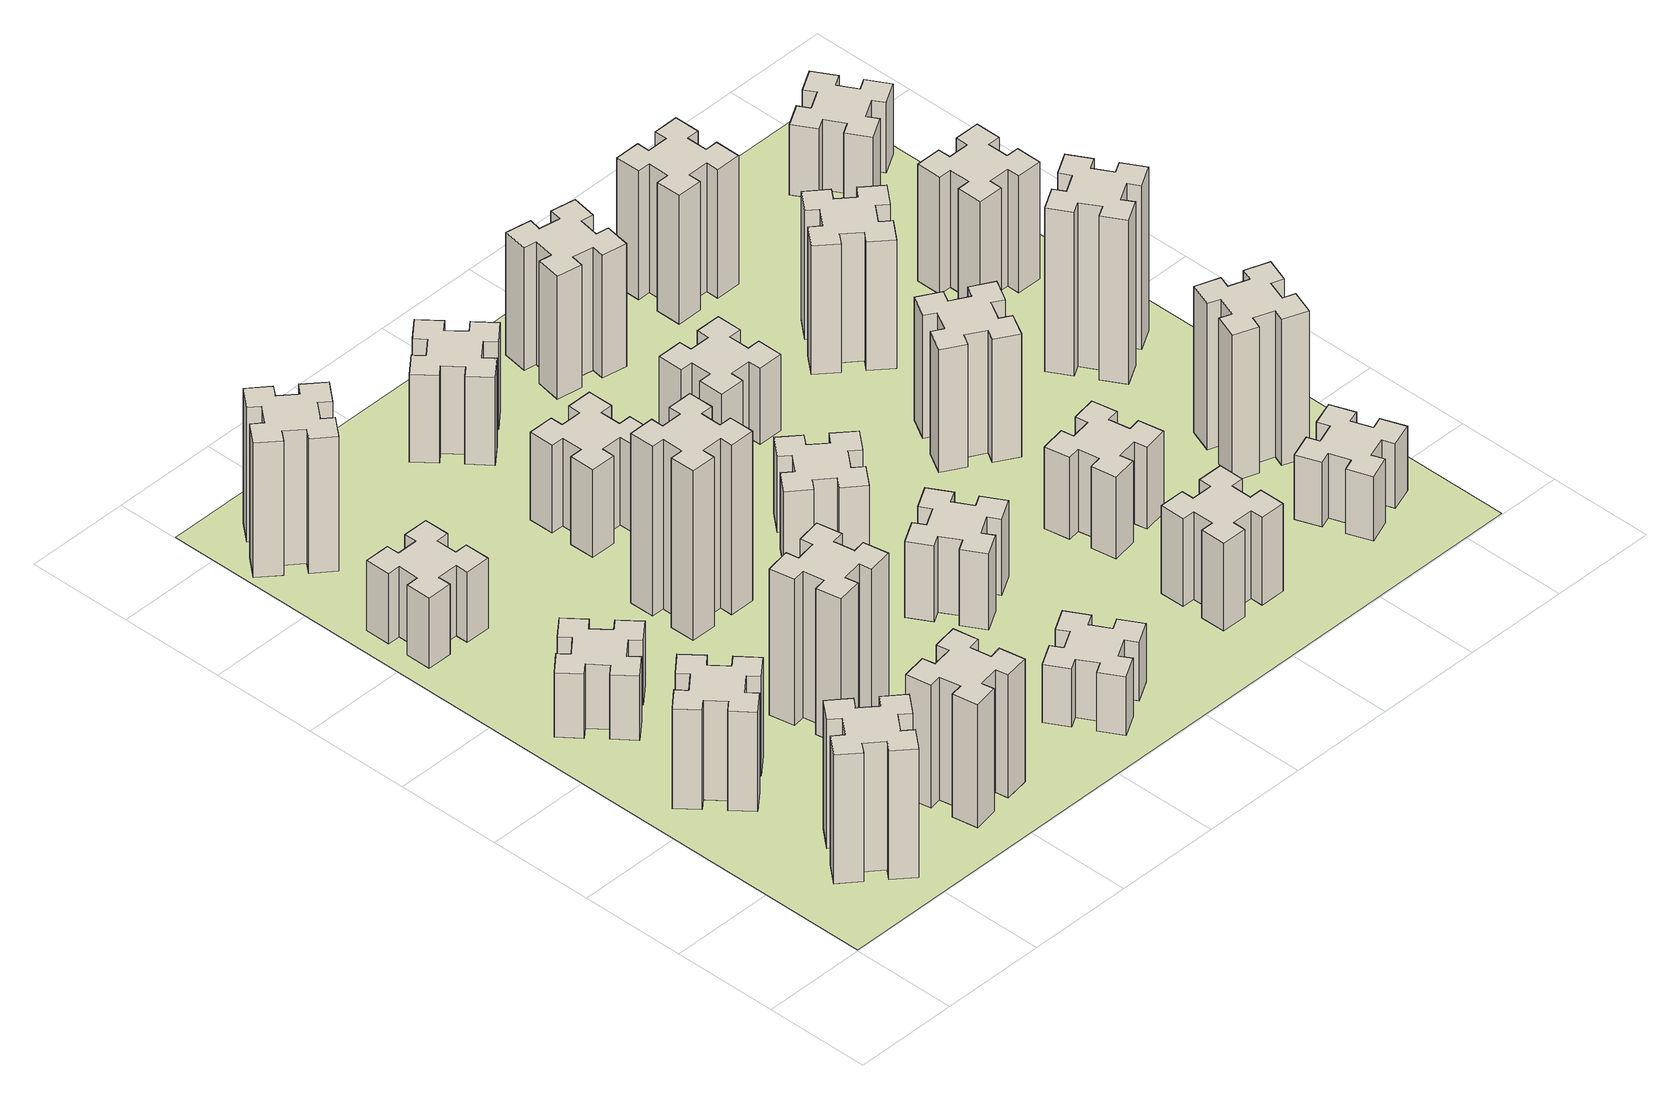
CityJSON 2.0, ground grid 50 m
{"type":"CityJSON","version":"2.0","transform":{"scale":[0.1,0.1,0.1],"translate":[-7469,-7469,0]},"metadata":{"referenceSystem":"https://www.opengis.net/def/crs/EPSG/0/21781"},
"CityObjects":{
"building1":{"type":"Building","attributes":{"class":"1000","function":"1000","usage":"1000","yearOfConstruction":2016,"roofType":"1000","measuredHeight":66,"storeysAboveGround":30,"storeysBelowGround":0},"geometry":[{"type":"Solid","lod":"1","boundaries":[[[[0,1,2,3,4,5,6,7,8,9,10,11,12,13,14,15,16,17,18,19]],[[17,16,20,21]],[[16,15,22,20]],[[15,14,23,22]],[[14,13,24,23]],[[13,12,25,24]],[[12,11,26,25]],[[11,10,27,26]],[[10,9,28,27]],[[9,8,29,28]],[[8,7,30,29]],[[7,6,31,30]],[[6,5,32,31]],[[5,4,33,32]],[[4,3,34,33]],[[3,2,35,34]],[[2,1,36,35]],[[1,0,37,36]],[[0,19,38,37]],[[19,18,39,38]],[[18,17,21,39]],[[24,25,26,27,28,29,30,31,32,33,34,35,36,37,38,39,21,20,22,23]]]]}]},
"building2":{"type":"Building","attributes":{"class":"1000","function":"1000","usage":"1000","yearOfConstruction":2016,"roofType":"1000","measuredHeight":51,"storeysAboveGround":30,"storeysBelowGround":0},"geometry":[{"type":"Solid","lod":"1","boundaries":[[[[40,41,42,43,44,45,46,47,48,49,50,51,52,53,54,55,56,57,58,59]],[[57,56,60,61]],[[56,55,62,60]],[[55,54,63,62]],[[54,53,64,63]],[[53,52,65,64]],[[52,51,66,65]],[[51,50,67,66]],[[50,49,68,67]],[[49,48,69,68]],[[48,47,70,69]],[[47,46,71,70]],[[46,45,72,71]],[[45,44,73,72]],[[44,43,74,73]],[[43,42,75,74]],[[42,41,76,75]],[[41,40,77,76]],[[40,59,78,77]],[[59,58,79,78]],[[58,57,61,79]],[[64,65,66,67,68,69,70,71,72,73,74,75,76,77,78,79,61,60,62,63]]]]}]},
"building3":{"type":"Building","attributes":{"class":"1000","function":"1000","usage":"1000","yearOfConstruction":2016,"roofType":"1000","measuredHeight":33,"storeysAboveGround":30,"storeysBelowGround":0},"geometry":[{"type":"Solid","lod":"1","boundaries":[[[[80,81,82,83,84,85,86,87,88,89,90,91,92,93,94,95,96,97,98,99]],[[97,96,100,101]],[[96,95,102,100]],[[95,94,103,102]],[[94,93,104,103]],[[93,92,105,104]],[[92,91,106,105]],[[91,90,107,106]],[[90,89,108,107]],[[89,88,109,108]],[[88,87,110,109]],[[87,86,111,110]],[[86,85,112,111]],[[85,84,113,112]],[[84,83,114,113]],[[83,82,115,114]],[[82,81,116,115]],[[81,80,117,116]],[[80,99,118,117]],[[99,98,119,118]],[[98,97,101,119]],[[104,105,106,107,108,109,110,111,112,113,114,115,116,117,118,119,101,100,102,103]]]]}]},
"building4":{"type":"Building","attributes":{"class":"1000","function":"1000","usage":"1000","yearOfConstruction":2016,"roofType":"1000","measuredHeight":36,"storeysAboveGround":30,"storeysBelowGround":0},"geometry":[{"type":"Solid","lod":"1","boundaries":[[[[120,121,122,123,124,125,126,127,128,129,130,131,132,133,134,135,136,137,138,139]],[[137,136,140,141]],[[136,135,142,140]],[[135,134,143,142]],[[134,133,144,143]],[[133,132,145,144]],[[132,131,146,145]],[[131,130,147,146]],[[130,129,148,147]],[[129,128,149,148]],[[128,127,150,149]],[[127,126,151,150]],[[126,125,152,151]],[[125,124,153,152]],[[124,123,154,153]],[[123,122,155,154]],[[122,121,156,155]],[[121,120,157,156]],[[120,139,158,157]],[[139,138,159,158]],[[138,137,141,159]],[[144,145,146,147,148,149,150,151,152,153,154,155,156,157,158,159,141,140,142,143]]]]}]},
"building5":{"type":"Building","attributes":{"class":"1000","function":"1000","usage":"1000","yearOfConstruction":2016,"roofType":"1000","measuredHeight":63,"storeysAboveGround":30,"storeysBelowGround":0},"geometry":[{"type":"Solid","lod":"1","boundaries":[[[[160,161,162,163,164,165,166,167,168,169,170,171,172,173,174,175,176,177,178,179]],[[177,176,180,181]],[[176,175,182,180]],[[175,174,183,182]],[[174,173,184,183]],[[173,172,185,184]],[[172,171,186,185]],[[171,170,187,186]],[[170,169,188,187]],[[169,168,189,188]],[[168,167,190,189]],[[167,166,191,190]],[[166,165,192,191]],[[165,164,193,192]],[[164,163,194,193]],[[163,162,195,194]],[[162,161,196,195]],[[161,160,197,196]],[[160,179,198,197]],[[179,178,199,198]],[[178,177,181,199]],[[184,185,186,187,188,189,190,191,192,193,194,195,196,197,198,199,181,180,182,183]]]]}]},
"building6":{"type":"Building","attributes":{"class":"1000","function":"1000","usage":"1000","yearOfConstruction":2016,"roofType":"1000","measuredHeight":69,"storeysAboveGround":30,"storeysBelowGround":0},"geometry":[{"type":"Solid","lod":"1","boundaries":[[[[200,201,202,203,204,205,206,207,208,209,210,211,212,213,214,215,216,217,218,219]],[[217,216,220,221]],[[216,215,222,220]],[[215,214,223,222]],[[214,213,224,223]],[[213,212,225,224]],[[212,211,226,225]],[[211,210,227,226]],[[210,209,228,227]],[[209,208,229,228]],[[208,207,230,229]],[[207,206,231,230]],[[206,205,232,231]],[[205,204,233,232]],[[204,203,234,233]],[[203,202,235,234]],[[202,201,236,235]],[[201,200,237,236]],[[200,219,238,237]],[[219,218,239,238]],[[218,217,221,239]],[[224,225,226,227,228,229,230,231,232,233,234,235,236,237,238,239,221,220,222,223]]]]}]},
"building7":{"type":"Building","attributes":{"class":"1000","function":"1000","usage":"1000","yearOfConstruction":2016,"roofType":"1000","measuredHeight":75,"storeysAboveGround":30,"storeysBelowGround":0},"geometry":[{"type":"Solid","lod":"1","boundaries":[[[[240,241,242,243,244,245,246,247,248,249,250,251,252,253,254,255,256,257,258,259]],[[257,256,260,261]],[[256,255,262,260]],[[255,254,263,262]],[[254,253,264,263]],[[253,252,265,264]],[[252,251,266,265]],[[251,250,267,266]],[[250,249,268,267]],[[249,248,269,268]],[[248,247,270,269]],[[247,246,271,270]],[[246,245,272,271]],[[245,244,273,272]],[[244,243,274,273]],[[243,242,275,274]],[[242,241,276,275]],[[241,240,277,276]],[[240,259,278,277]],[[259,258,279,278]],[[258,257,261,279]],[[264,265,266,267,268,269,270,271,272,273,274,275,276,277,278,279,261,260,262,263]]]]}]},
"building8":{"type":"Building","attributes":{"class":"1000","function":"1000","usage":"1000","yearOfConstruction":2016,"roofType":"1000","measuredHeight":87,"storeysAboveGround":30,"storeysBelowGround":0},"geometry":[{"type":"Solid","lod":"1","boundaries":[[[[280,281,282,283,284,285,286,287,288,289,290,291,292,293,294,295,296,297,298,299]],[[297,296,300,301]],[[296,295,302,300]],[[295,294,303,302]],[[294,293,304,303]],[[293,292,305,304]],[[292,291,306,305]],[[291,290,307,306]],[[290,289,308,307]],[[289,288,309,308]],[[288,287,310,309]],[[287,286,311,310]],[[286,285,312,311]],[[285,284,313,312]],[[284,283,314,313]],[[283,282,315,314]],[[282,281,316,315]],[[281,280,317,316]],[[280,299,318,317]],[[299,298,319,318]],[[298,297,301,319]],[[304,305,306,307,308,309,310,311,312,313,314,315,316,317,318,319,301,300,302,303]]]]}]},
"building9":{"type":"Building","attributes":{"class":"1000","function":"1000","usage":"1000","yearOfConstruction":2016,"roofType":"1000","measuredHeight":30,"storeysAboveGround":30,"storeysBelowGround":0},"geometry":[{"type":"Solid","lod":"1","boundaries":[[[[320,321,322,323,324,325,326,327,328,329,330,331,332,333,334,335,336,337,338,339]],[[337,336,340,341]],[[336,335,342,340]],[[335,334,343,342]],[[334,333,344,343]],[[333,332,345,344]],[[332,331,346,345]],[[331,330,347,346]],[[330,329,348,347]],[[329,328,349,348]],[[328,327,350,349]],[[327,326,351,350]],[[326,325,352,351]],[[325,324,353,352]],[[324,323,354,353]],[[323,322,355,354]],[[322,321,356,355]],[[321,320,357,356]],[[320,339,358,357]],[[339,338,359,358]],[[338,337,341,359]],[[344,345,346,347,348,349,350,351,352,353,354,355,356,357,358,359,341,340,342,343]]]]}]},
"building10":{"type":"Building","attributes":{"class":"1000","function":"1000","usage":"1000","yearOfConstruction":2016,"roofType":"1000","measuredHeight":45,"storeysAboveGround":30,"storeysBelowGround":0},"geometry":[{"type":"Solid","lod":"1","boundaries":[[[[360,361,362,363,364,365,366,367,368,369,370,371,372,373,374,375,376,377,378,379]],[[377,376,380,381]],[[376,375,382,380]],[[375,374,383,382]],[[374,373,384,383]],[[373,372,385,384]],[[372,371,386,385]],[[371,370,387,386]],[[370,369,388,387]],[[369,368,389,388]],[[368,367,390,389]],[[367,366,391,390]],[[366,365,392,391]],[[365,364,393,392]],[[364,363,394,393]],[[363,362,395,394]],[[362,361,396,395]],[[361,360,397,396]],[[360,379,398,397]],[[379,378,399,398]],[[378,377,381,399]],[[384,385,386,387,388,389,390,391,392,393,394,395,396,397,398,399,381,380,382,383]]]]}]},
"building11":{"type":"Building","attributes":{"class":"1000","function":"1000","usage":"1000","yearOfConstruction":2016,"roofType":"1000","measuredHeight":45,"storeysAboveGround":30,"storeysBelowGround":0},"geometry":[{"type":"Solid","lod":"1","boundaries":[[[[400,401,402,403,404,405,406,407,408,409,410,411,412,413,414,415,416,417,418,419]],[[417,416,420,421]],[[416,415,422,420]],[[415,414,423,422]],[[414,413,424,423]],[[413,412,425,424]],[[412,411,426,425]],[[411,410,427,426]],[[410,409,428,427]],[[409,408,429,428]],[[408,407,430,429]],[[407,406,431,430]],[[406,405,432,431]],[[405,404,433,432]],[[404,403,434,433]],[[403,402,435,434]],[[402,401,436,435]],[[401,400,437,436]],[[400,419,438,437]],[[419,418,439,438]],[[418,417,421,439]],[[424,425,426,427,428,429,430,431,432,433,434,435,436,437,438,439,421,420,422,423]]]]}]},
"building12":{"type":"Building","attributes":{"class":"1000","function":"1000","usage":"1000","yearOfConstruction":2016,"roofType":"1000","measuredHeight":39,"storeysAboveGround":30,"storeysBelowGround":0},"geometry":[{"type":"Solid","lod":"1","boundaries":[[[[440,441,442,443,444,445,446,447,448,449,450,451,452,453,454,455,456,457,458,459]],[[457,456,460,461]],[[456,455,462,460]],[[455,454,463,462]],[[454,453,464,463]],[[453,452,465,464]],[[452,451,466,465]],[[451,450,467,466]],[[450,449,468,467]],[[449,448,469,468]],[[448,447,470,469]],[[447,446,471,470]],[[446,445,472,471]],[[445,444,473,472]],[[444,443,474,473]],[[443,442,475,474]],[[442,441,476,475]],[[441,440,477,476]],[[440,459,478,477]],[[459,458,479,478]],[[458,457,461,479]],[[464,465,466,467,468,469,470,471,472,473,474,475,476,477,478,479,461,460,462,463]]]]}]},
"building13":{"type":"Building","attributes":{"class":"1000","function":"1000","usage":"1000","yearOfConstruction":2016,"roofType":"1000","measuredHeight":39,"storeysAboveGround":30,"storeysBelowGround":0},"geometry":[{"type":"Solid","lod":"1","boundaries":[[[[480,481,482,483,484,485,486,487,488,489,490,491,492,493,494,495,496,497,498,499]],[[497,496,500,501]],[[496,495,502,500]],[[495,494,503,502]],[[494,493,504,503]],[[493,492,505,504]],[[492,491,506,505]],[[491,490,507,506]],[[490,489,508,507]],[[489,488,509,508]],[[488,487,510,509]],[[487,486,511,510]],[[486,485,512,511]],[[485,484,513,512]],[[484,483,514,513]],[[483,482,515,514]],[[482,481,516,515]],[[481,480,517,516]],[[480,499,518,517]],[[499,498,519,518]],[[498,497,501,519]],[[504,505,506,507,508,509,510,511,512,513,514,515,516,517,518,519,501,500,502,503]]]]}]},
"building14":{"type":"Building","attributes":{"class":"1000","function":"1000","usage":"1000","yearOfConstruction":2016,"roofType":"1000","measuredHeight":39,"storeysAboveGround":30,"storeysBelowGround":0},"geometry":[{"type":"Solid","lod":"1","boundaries":[[[[520,521,522,523,524,525,526,527,528,529,530,531,532,533,534,535,536,537,538,539]],[[537,536,540,541]],[[536,535,542,540]],[[535,534,543,542]],[[534,533,544,543]],[[533,532,545,544]],[[532,531,546,545]],[[531,530,547,546]],[[530,529,548,547]],[[529,528,549,548]],[[528,527,550,549]],[[527,526,551,550]],[[526,525,552,551]],[[525,524,553,552]],[[524,523,554,553]],[[523,522,555,554]],[[522,521,556,555]],[[521,520,557,556]],[[520,539,558,557]],[[539,538,559,558]],[[538,537,541,559]],[[544,545,546,547,548,549,550,551,552,553,554,555,556,557,558,559,541,540,542,543]]]]}]},
"building15":{"type":"Building","attributes":{"class":"1000","function":"1000","usage":"1000","yearOfConstruction":2016,"roofType":"1000","measuredHeight":45,"storeysAboveGround":30,"storeysBelowGround":0},"geometry":[{"type":"Solid","lod":"1","boundaries":[[[[560,561,562,563,564,565,566,567,568,569,570,571,572,573,574,575,576,577,578,579]],[[577,576,580,581]],[[576,575,582,580]],[[575,574,583,582]],[[574,573,584,583]],[[573,572,585,584]],[[572,571,586,585]],[[571,570,587,586]],[[570,569,588,587]],[[569,568,589,588]],[[568,567,590,589]],[[567,566,591,590]],[[566,565,592,591]],[[565,564,593,592]],[[564,563,594,593]],[[563,562,595,594]],[[562,561,596,595]],[[561,560,597,596]],[[560,579,598,597]],[[579,578,599,598]],[[578,577,581,599]],[[584,585,586,587,588,589,590,591,592,593,594,595,596,597,598,599,581,580,582,583]]]]}]},
"building16":{"type":"Building","attributes":{"class":"1000","function":"1000","usage":"1000","yearOfConstruction":2016,"roofType":"1000","measuredHeight":63,"storeysAboveGround":30,"storeysBelowGround":0},"geometry":[{"type":"Solid","lod":"1","boundaries":[[[[600,601,602,603,604,605,606,607,608,609,610,611,612,613,614,615,616,617,618,619]],[[617,616,620,621]],[[616,615,622,620]],[[615,614,623,622]],[[614,613,624,623]],[[613,612,625,624]],[[612,611,626,625]],[[611,610,627,626]],[[610,609,628,627]],[[609,608,629,628]],[[608,607,630,629]],[[607,606,631,630]],[[606,605,632,631]],[[605,604,633,632]],[[604,603,634,633]],[[603,602,635,634]],[[602,601,636,635]],[[601,600,637,636]],[[600,619,638,637]],[[619,618,639,638]],[[618,617,621,639]],[[624,625,626,627,628,629,630,631,632,633,634,635,636,637,638,639,621,620,622,623]]]]}]},
"building17":{"type":"Building","attributes":{"class":"1000","function":"1000","usage":"1000","yearOfConstruction":2016,"roofType":"1000","measuredHeight":42,"storeysAboveGround":30,"storeysBelowGround":0},"geometry":[{"type":"Solid","lod":"1","boundaries":[[[[640,641,642,643,644,645,646,647,648,649,650,651,652,653,654,655,656,657,658,659]],[[657,656,660,661]],[[656,655,662,660]],[[655,654,663,662]],[[654,653,664,663]],[[653,652,665,664]],[[652,651,666,665]],[[651,650,667,666]],[[650,649,668,667]],[[649,648,669,668]],[[648,647,670,669]],[[647,646,671,670]],[[646,645,672,671]],[[645,644,673,672]],[[644,643,674,673]],[[643,642,675,674]],[[642,641,676,675]],[[641,640,677,676]],[[640,659,678,677]],[[659,658,679,678]],[[658,657,661,679]],[[664,665,666,667,668,669,670,671,672,673,674,675,676,677,678,679,661,660,662,663]]]]}]},
"building18":{"type":"Building","attributes":{"class":"1000","function":"1000","usage":"1000","yearOfConstruction":2016,"roofType":"1000","measuredHeight":63,"storeysAboveGround":30,"storeysBelowGround":0},"geometry":[{"type":"Solid","lod":"1","boundaries":[[[[680,681,682,683,684,685,686,687,688,689,690,691,692,693,694,695,696,697,698,699]],[[697,696,700,701]],[[696,695,702,700]],[[695,694,703,702]],[[694,693,704,703]],[[693,692,705,704]],[[692,691,706,705]],[[691,690,707,706]],[[690,689,708,707]],[[689,688,709,708]],[[688,687,710,709]],[[687,686,711,710]],[[686,685,712,711]],[[685,684,713,712]],[[684,683,714,713]],[[683,682,715,714]],[[682,681,716,715]],[[681,680,717,716]],[[680,699,718,717]],[[699,698,719,718]],[[698,697,701,719]],[[704,705,706,707,708,709,710,711,712,713,714,715,716,717,718,719,701,700,702,703]]]]}]},
"building19":{"type":"Building","attributes":{"class":"1000","function":"1000","usage":"1000","yearOfConstruction":2016,"roofType":"1000","measuredHeight":66,"storeysAboveGround":30,"storeysBelowGround":0},"geometry":[{"type":"Solid","lod":"1","boundaries":[[[[720,721,722,723,724,725,726,727,728,729,730,731,732,733,734,735,736,737,738,739]],[[737,736,740,741]],[[736,735,742,740]],[[735,734,743,742]],[[734,733,744,743]],[[733,732,745,744]],[[732,731,746,745]],[[731,730,747,746]],[[730,729,748,747]],[[729,728,749,748]],[[728,727,750,749]],[[727,726,751,750]],[[726,725,752,751]],[[725,724,753,752]],[[724,723,754,753]],[[723,722,755,754]],[[722,721,756,755]],[[721,720,757,756]],[[720,739,758,757]],[[739,738,759,758]],[[738,737,741,759]],[[744,745,746,747,748,749,750,751,752,753,754,755,756,757,758,759,741,740,742,743]]]]}]},
"building20":{"type":"Building","attributes":{"class":"1000","function":"1000","usage":"1000","yearOfConstruction":2016,"roofType":"1000","measuredHeight":33,"storeysAboveGround":30,"storeysBelowGround":0},"geometry":[{"type":"Solid","lod":"1","boundaries":[[[[760,761,762,763,764,765,766,767,768,769,770,771,772,773,774,775,776,777,778,779]],[[777,776,780,781]],[[776,775,782,780]],[[775,774,783,782]],[[774,773,784,783]],[[773,772,785,784]],[[772,771,786,785]],[[771,770,787,786]],[[770,769,788,787]],[[769,768,789,788]],[[768,767,790,789]],[[767,766,791,790]],[[766,765,792,791]],[[765,764,793,792]],[[764,763,794,793]],[[763,762,795,794]],[[762,761,796,795]],[[761,760,797,796]],[[760,779,798,797]],[[779,778,799,798]],[[778,777,781,799]],[[784,785,786,787,788,789,790,791,792,793,794,795,796,797,798,799,781,780,782,783]]]]}]},
"building21":{"type":"Building","attributes":{"class":"1000","function":"1000","usage":"1000","yearOfConstruction":2016,"roofType":"1000","measuredHeight":66,"storeysAboveGround":30,"storeysBelowGround":0},"geometry":[{"type":"Solid","lod":"1","boundaries":[[[[800,801,802,803,804,805,806,807,808,809,810,811,812,813,814,815,816,817,818,819]],[[817,816,820,821]],[[816,815,822,820]],[[815,814,823,822]],[[814,813,824,823]],[[813,812,825,824]],[[812,811,826,825]],[[811,810,827,826]],[[810,809,828,827]],[[809,808,829,828]],[[808,807,830,829]],[[807,806,831,830]],[[806,805,832,831]],[[805,804,833,832]],[[804,803,834,833]],[[803,802,835,834]],[[802,801,836,835]],[[801,800,837,836]],[[800,819,838,837]],[[819,818,839,838]],[[818,817,821,839]],[[824,825,826,827,828,829,830,831,832,833,834,835,836,837,838,839,821,820,822,823]]]]}]},
"building22":{"type":"Building","attributes":{"class":"1000","function":"1000","usage":"1000","yearOfConstruction":2016,"roofType":"1000","measuredHeight":75,"storeysAboveGround":30,"storeysBelowGround":0},"geometry":[{"type":"Solid","lod":"1","boundaries":[[[[840,841,842,843,844,845,846,847,848,849,850,851,852,853,854,855,856,857,858,859]],[[857,856,860,861]],[[856,855,862,860]],[[855,854,863,862]],[[854,853,864,863]],[[853,852,865,864]],[[852,851,866,865]],[[851,850,867,866]],[[850,849,868,867]],[[849,848,869,868]],[[848,847,870,869]],[[847,846,871,870]],[[846,845,872,871]],[[845,844,873,872]],[[844,843,874,873]],[[843,842,875,874]],[[842,841,876,875]],[[841,840,877,876]],[[840,859,878,877]],[[859,858,879,878]],[[858,857,861,879]],[[864,865,866,867,868,869,870,871,872,873,874,875,876,877,878,879,861,860,862,863]]]]}]},
"building23":{"type":"Building","attributes":{"class":"1000","function":"1000","usage":"1000","yearOfConstruction":2016,"roofType":"1000","measuredHeight":84,"storeysAboveGround":30,"storeysBelowGround":0},"geometry":[{"type":"Solid","lod":"1","boundaries":[[[[880,881,882,883,884,885,886,887,888,889,890,891,892,893,894,895,896,897,898,899]],[[897,896,900,901]],[[896,895,902,900]],[[895,894,903,902]],[[894,893,904,903]],[[893,892,905,904]],[[892,891,906,905]],[[891,890,907,906]],[[890,889,908,907]],[[889,888,909,908]],[[888,887,910,909]],[[887,886,911,910]],[[886,885,912,911]],[[885,884,913,912]],[[884,883,914,913]],[[883,882,915,914]],[[882,881,916,915]],[[881,880,917,916]],[[880,899,918,917]],[[899,898,919,918]],[[898,897,901,919]],[[904,905,906,907,908,909,910,911,912,913,914,915,916,917,918,919,901,900,902,903]]]]}]},
"building24":{"type":"Building","attributes":{"class":"1000","function":"1000","usage":"1000","yearOfConstruction":2016,"roofType":"1000","measuredHeight":60,"storeysAboveGround":30,"storeysBelowGround":0},"geometry":[{"type":"Solid","lod":"1","boundaries":[[[[920,921,922,923,924,925,926,927,928,929,930,931,932,933,934,935,936,937,938,939]],[[937,936,940,941]],[[936,935,942,940]],[[935,934,943,942]],[[934,933,944,943]],[[933,932,945,944]],[[932,931,946,945]],[[931,930,947,946]],[[930,929,948,947]],[[929,928,949,948]],[[928,927,950,949]],[[927,926,951,950]],[[926,925,952,951]],[[925,924,953,952]],[[924,923,954,953]],[[923,922,955,954]],[[922,921,956,955]],[[921,920,957,956]],[[920,939,958,957]],[[939,938,959,958]],[[938,937,941,959]],[[944,945,946,947,948,949,950,951,952,953,954,955,956,957,958,959,941,940,942,943]]]]}]},
"building25":{"type":"Building","attributes":{"class":"1000","function":"1000","usage":"1000","yearOfConstruction":2016,"roofType":"1000","measuredHeight":36,"storeysAboveGround":30,"storeysBelowGround":0},"geometry":[{"type":"Solid","lod":"1","boundaries":[[[[960,961,962,963,964,965,966,967,968,969,970,971,972,973,974,975,976,977,978,979]],[[977,976,980,981]],[[976,975,982,980]],[[975,974,983,982]],[[974,973,984,983]],[[973,972,985,984]],[[972,971,986,985]],[[971,970,987,986]],[[970,969,988,987]],[[969,968,989,988]],[[968,967,990,989]],[[967,966,991,990]],[[966,965,992,991]],[[965,964,993,992]],[[964,963,994,993]],[[963,962,995,994]],[[962,961,996,995]],[[961,960,997,996]],[[960,979,998,997]],[[979,978,999,998]],[[978,977,981,999]],[[984,985,986,987,988,989,990,991,992,993,994,995,996,997,998,999,981,980,982,983]]]]}]},
"landuse1":{"type":"LandUse","attributes":{"name":"plot1","function":"1010"},"geometry":[{"type":"MultiSurface","lod":"1","boundaries":[[[1000,1001,1002,1003]]]}]}
},
"vertices":[
[366,323,0],[443,259,0],[404,213,0],[496,136,0],[573,228,0],[527,266,0],[592,343,0],[638,304,0],[715,396,0],[623,473,0],[584,427,0],[508,492,0],[546,538,0],[454,615,0],[377,523,0],[423,484,0],[359,408,0],[313,446,0],[236,354,0],[328,277,0],[359,408,660],[313,446,660],[423,484,660],[377,523,660],[454,615,660],[546,538,660],[508,492,660],[584,427,660],[623,473,660],[715,396,660],[638,304,660],[592,343,660],[527,266,660],[573,228,660],[496,136,660],[404,213,660],[443,259,660],[366,323,660],[328,277,660],[236,354,660],
[259,1083,0],[323,1006,0],[277,968,0],[354,876,0],[446,953,0],[408,999,0],[484,1063,0],[523,1017,0],[615,1094,0],[538,1186,0],[492,1148,0],[427,1224,0],[473,1263,0],[396,1355,0],[304,1278,0],[343,1232,0],[266,1167,0],[228,1213,0],[136,1136,0],[213,1044,0],[266,1167,510],[228,1213,510],[343,1232,510],[304,1278,510],[396,1355,510],[473,1263,510],[427,1224,510],[492,1148,510],[538,1186,510],[615,1094,510],[523,1017,510],[484,1063,510],[408,999,510],[446,953,510],[354,876,510],[277,968,510],[323,1006,510],[259,1083,510],[213,1044,510],[136,1136,510],
[408,1639,0],[484,1703,0],[523,1657,0],[615,1734,0],[538,1826,0],[492,1788,0],[427,1864,0],[473,1903,0],[396,1995,0],[304,1918,0],[343,1872,0],[266,1807,0],[228,1853,0],[136,1776,0],[213,1684,0],[259,1723,0],[323,1646,0],[277,1608,0],[354,1516,0],[446,1593,0],[323,1646,330],[277,1608,330],[259,1723,330],[213,1684,330],[136,1776,330],[228,1853,330],[266,1807,330],[343,1872,330],[304,1918,330],[396,1995,330],[473,1903,330],[427,1864,330],[492,1788,330],[538,1826,330],[615,1734,330],[523,1657,330],[484,1703,330],[408,1639,330],[446,1593,330],[354,1516,330],
[165,2645,0],[165,2545,0],[105,2545,0],[105,2425,0],[225,2425,0],[225,2485,0],[325,2485,0],[325,2425,0],[445,2425,0],[445,2545,0],[385,2545,0],[385,2645,0],[445,2645,0],[445,2765,0],[325,2765,0],[325,2705,0],[225,2705,0],[225,2765,0],[105,2765,0],[105,2645,0],[225,2705,360],[225,2765,360],[325,2705,360],[325,2765,360],[445,2765,360],[445,2645,360],[385,2645,360],[385,2545,360],[445,2545,360],[445,2425,360],[325,2425,360],[325,2485,360],[225,2485,360],[225,2425,360],[105,2425,360],[105,2545,360],[165,2545,360],[165,2645,360],[105,2645,360],[105,2765,360],
[985,258,0],[1084,276,0],[1094,217,0],[1212,237,0],[1191,356,0],[1132,345,0],[1115,444,0],[1174,454,0],[1153,572,0],[1035,551,0],[1045,492,0],[947,475,0],[937,534,0],[818,513,0],[839,395,0],[898,405,0],[916,307,0],[857,297,0],[877,178,0],[996,199,0],[916,307,630],[857,297,630],[898,405,630],[839,395,630],[818,513,630],[937,534,630],[947,475,630],[1045,492,630],[1035,551,630],[1153,572,630],[1174,454,630],[1115,444,630],[1132,345,630],[1191,356,630],[1212,237,630],[1094,217,630],[1084,276,630],[985,258,630],[996,199,630],[877,178,630],
[166,3283,0],[243,3219,0],[204,3173,0],[296,3096,0],[373,3188,0],[327,3226,0],[392,3303,0],[438,3264,0],[515,3356,0],[423,3433,0],[384,3387,0],[308,3452,0],[346,3498,0],[254,3575,0],[177,3483,0],[223,3444,0],[159,3368,0],[113,3406,0],[36,3314,0],[128,3237,0],[159,3368,690],[113,3406,690],[223,3444,690],[177,3483,690],[254,3575,690],[346,3498,690],[308,3452,690],[384,3387,690],[423,3433,690],[515,3356,690],[438,3264,690],[392,3303,690],[327,3226,690],[373,3188,690],[296,3096,690],[204,3173,690],[243,3219,690],[166,3283,690],[128,3237,690],[36,3314,690],
[898,1145,0],[916,1047,0],[857,1037,0],[877,918,0],[996,939,0],[985,998,0],[1084,1016,0],[1094,957,0],[1212,977,0],[1191,1096,0],[1132,1085,0],[1115,1184,0],[1174,1194,0],[1153,1312,0],[1035,1291,0],[1045,1232,0],[947,1215,0],[937,1274,0],[818,1253,0],[839,1135,0],[947,1215,750],[937,1274,750],[1045,1232,750],[1035,1291,750],[1153,1312,750],[1174,1194,750],[1115,1184,750],[1132,1085,750],[1191,1096,750],[1212,977,750],[1094,957,750],[1084,1016,750],[985,998,750],[996,939,750],[877,918,750],[857,1037,750],[916,1047,750],[898,1145,750],[839,1135,750],[818,1253,750],
[1065,1845,0],[1165,1845,0],[1165,1785,0],[1285,1785,0],[1285,1905,0],[1225,1905,0],[1225,2005,0],[1285,2005,0],[1285,2125,0],[1165,2125,0],[1165,2065,0],[1065,2065,0],[1065,2125,0],[945,2125,0],[945,2005,0],[1005,2005,0],[1005,1905,0],[945,1905,0],[945,1785,0],[1065,1785,0],[1005,1905,870],[945,1905,870],[1005,2005,870],[945,2005,870],[945,2125,870],[1065,2125,870],[1065,2065,870],[1165,2065,870],[1165,2125,870],[1285,2125,870],[1285,2005,870],[1225,2005,870],[1225,1905,870],[1285,1905,870],[1285,1785,870],[1165,1785,870],[1165,1845,870],[1065,1845,870],[1065,1785,870],[945,1785,870],
[1635,364,0],[1685,277,0],[1633,247,0],[1693,143,0],[1797,203,0],[1767,255,0],[1854,305,0],[1884,253,0],[1988,313,0],[1928,417,0],[1876,387,0],[1826,474,0],[1878,504,0],[1818,608,0],[1714,548,0],[1744,496,0],[1657,446,0],[1627,498,0],[1523,438,0],[1583,334,0],[1657,446,300],[1627,498,300],[1744,496,300],[1714,548,300],[1818,608,300],[1878,504,300],[1826,474,300],[1876,387,300],[1928,417,300],[1988,313,300],[1884,253,300],[1854,305,300],[1767,255,300],[1797,203,300],[1693,143,300],[1633,247,300],[1685,277,300],[1635,364,300],[1583,334,300],[1523,438,300],
[1325,2545,0],[1325,2645,0],[1385,2645,0],[1385,2765,0],[1265,2765,0],[1265,2705,0],[1165,2705,0],[1165,2765,0],[1045,2765,0],[1045,2645,0],[1105,2645,0],[1105,2545,0],[1045,2545,0],[1045,2425,0],[1165,2425,0],[1165,2485,0],[1265,2485,0],[1265,2425,0],[1385,2425,0],[1385,2545,0],[1265,2485,450],[1265,2425,450],[1165,2485,450],[1165,2425,450],[1045,2425,450],[1045,2545,450],[1105,2545,450],[1105,2645,450],[1045,2645,450],[1045,2765,450],[1165,2765,450],[1165,2705,450],[1265,2705,450],[1265,2765,450],[1385,2765,450],[1385,2645,450],[1325,2645,450],[1325,2545,450],[1385,2545,450],[1385,2425,450],
[1332,3368,0],[1267,3444,0],[1313,3483,0],[1236,3575,0],[1144,3498,0],[1183,3452,0],[1106,3387,0],[1068,3433,0],[976,3356,0],[1053,3264,0],[1099,3303,0],[1163,3226,0],[1117,3188,0],[1194,3096,0],[1286,3173,0],[1248,3219,0],[1324,3283,0],[1363,3237,0],[1455,3314,0],[1378,3406,0],[1324,3283,450],[1363,3237,450],[1248,3219,450],[1286,3173,450],[1194,3096,450],[1117,3188,450],[1163,3226,450],[1099,3303,450],[1053,3264,450],[976,3356,450],[1068,3433,450],[1106,3387,450],[1183,3452,450],[1144,3498,450],[1236,3575,450],[1313,3483,450],[1267,3444,450],[1332,3368,450],[1378,3406,450],[1455,3314,450],
[1867,1095,0],[1954,1145,0],[1984,1093,0],[2088,1153,0],[2028,1257,0],[1976,1227,0],[1926,1314,0],[1978,1344,0],[1918,1448,0],[1814,1388,0],[1844,1336,0],[1757,1286,0],[1727,1338,0],[1623,1278,0],[1683,1174,0],[1735,1204,0],[1785,1117,0],[1733,1087,0],[1793,983,0],[1897,1043,0],[1785,1117,390],[1733,1087,390],[1735,1204,390],[1683,1174,390],[1623,1278,390],[1727,1338,390],[1757,1286,390],[1844,1336,390],[1814,1388,390],[1918,1448,390],[1978,1344,390],[1926,1314,390],[1976,1227,390],[2028,1257,390],[2088,1153,390],[1984,1093,390],[1954,1145,390],[1867,1095,390],[1897,1043,390],[1793,983,390],
[1703,1964,0],[1639,1888,0],[1593,1926,0],[1516,1834,0],[1608,1757,0],[1646,1803,0],[1723,1739,0],[1684,1693,0],[1776,1616,0],[1853,1708,0],[1807,1746,0],[1872,1823,0],[1918,1784,0],[1995,1876,0],[1903,1953,0],[1864,1907,0],[1788,1972,0],[1826,2018,0],[1734,2095,0],[1657,2003,0],[1788,1972,390],[1826,2018,390],[1864,1907,390],[1903,1953,390],[1995,1876,390],[1918,1784,390],[1872,1823,390],[1807,1746,390],[1853,1708,390],[1776,1616,390],[1684,1693,390],[1723,1739,390],[1646,1803,390],[1608,1757,390],[1516,1834,390],[1593,1926,390],[1639,1888,390],[1703,1964,390],[1657,2003,390],[1734,2095,390],
[1845,2645,0],[1845,2545,0],[1785,2545,0],[1785,2425,0],[1905,2425,0],[1905,2485,0],[2005,2485,0],[2005,2425,0],[2125,2425,0],[2125,2545,0],[2065,2545,0],[2065,2645,0],[2125,2645,0],[2125,2765,0],[2005,2765,0],[2005,2705,0],[1905,2705,0],[1905,2765,0],[1785,2765,0],[1785,2645,0],[1905,2705,390],[1905,2765,390],[2005,2705,390],[2005,2765,390],[2125,2765,390],[2125,2645,390],[2065,2645,390],[2065,2545,390],[2125,2545,390],[2125,2425,390],[2005,2425,390],[2005,2485,390],[1905,2485,390],[1905,2425,390],[1785,2425,390],[1785,2545,390],[1845,2545,390],[1845,2645,390],[1785,2645,390],[1785,2765,390],
[2485,525,0],[2485,425,0],[2425,425,0],[2425,305,0],[2545,305,0],[2545,365,0],[2645,365,0],[2645,305,0],[2765,305,0],[2765,425,0],[2705,425,0],[2705,525,0],[2765,525,0],[2765,645,0],[2645,645,0],[2645,585,0],[2545,585,0],[2545,645,0],[2425,645,0],[2425,525,0],[2545,585,450],[2545,645,450],[2645,585,450],[2645,645,450],[2765,645,450],[2765,525,450],[2705,525,450],[2705,425,450],[2765,425,450],[2765,305,450],[2645,305,450],[2645,365,450],[2545,365,450],[2545,305,450],[2425,305,450],[2425,425,450],[2485,425,450],[2485,525,450],[2425,525,450],[2425,645,450],
[1756,3404,0],[1738,3305,0],[1679,3316,0],[1658,3197,0],[1777,3177,0],[1787,3236,0],[1885,3218,0],[1875,3159,0],[1993,3138,0],[2014,3257,0],[1955,3267,0],[1972,3365,0],[2031,3355,0],[2052,3473,0],[1934,3494,0],[1924,3435,0],[1825,3452,0],[1836,3511,0],[1717,3532,0],[1697,3414,0],[1825,3452,630],[1836,3511,630],[1924,3435,630],[1934,3494,630],[2052,3473,630],[2031,3355,630],[1972,3365,630],[1955,3267,630],[2014,3257,630],[1993,3138,630],[1875,3159,630],[1885,3218,630],[1787,3236,630],[1777,3177,630],[1658,3197,630],[1679,3316,630],[1738,3305,630],[1756,3404,630],[1697,3414,630],[1717,3532,630],
[2565,998,0],[2664,1016,0],[2674,957,0],[2792,977,0],[2771,1096,0],[2712,1085,0],[2695,1184,0],[2754,1194,0],[2733,1312,0],[2615,1291,0],[2625,1232,0],[2527,1215,0],[2517,1274,0],[2398,1253,0],[2419,1135,0],[2478,1145,0],[2496,1047,0],[2437,1037,0],[2457,918,0],[2576,939,0],[2496,1047,420],[2437,1037,420],[2478,1145,420],[2419,1135,420],[2398,1253,420],[2517,1274,420],[2527,1215,420],[2625,1232,420],[2615,1291,420],[2733,1312,420],[2754,1194,420],[2695,1184,420],[2712,1085,420],[2771,1096,420],[2792,977,420],[2674,957,420],[2664,1016,420],[2565,998,420],[2576,939,420],[2457,918,420],
[2694,1926,0],[2607,1976,0],[2637,2028,0],[2533,2088,0],[2473,1984,0],[2525,1954,0],[2475,1867,0],[2423,1897,0],[2363,1793,0],[2467,1733,0],[2497,1785,0],[2584,1735,0],[2554,1683,0],[2658,1623,0],[2718,1727,0],[2666,1757,0],[2716,1844,0],[2768,1814,0],[2828,1918,0],[2724,1978,0],[2716,1844,630],[2768,1814,630],[2666,1757,630],[2718,1727,630],[2658,1623,630],[2554,1683,630],[2584,1735,630],[2497,1785,630],[2467,1733,630],[2363,1793,630],[2423,1897,630],[2475,1867,630],[2525,1954,630],[2473,1984,630],[2533,2088,630],[2637,2028,630],[2607,1976,630],[2694,1926,630],[2724,1978,630],[2828,1918,630],
[2643,2704,0],[2579,2628,0],[2533,2666,0],[2456,2574,0],[2548,2497,0],[2586,2543,0],[2663,2479,0],[2624,2433,0],[2716,2356,0],[2793,2448,0],[2747,2486,0],[2812,2563,0],[2858,2524,0],[2935,2616,0],[2843,2693,0],[2804,2647,0],[2728,2712,0],[2766,2758,0],[2674,2835,0],[2597,2743,0],[2728,2712,660],[2766,2758,660],[2804,2647,660],[2843,2693,660],[2935,2616,660],[2858,2524,660],[2812,2563,660],[2747,2486,660],[2793,2448,660],[2716,2356,660],[2624,2433,660],[2663,2479,660],[2586,2543,660],[2548,2497,660],[2456,2574,660],[2533,2666,660],[2579,2628,660],[2643,2704,660],[2597,2743,660],[2674,2835,660],
[3215,485,0],[3249,391,0],[3193,370,0],[3234,257,0],[3347,299,0],[3326,355,0],[3420,389,0],[3440,333,0],[3553,374,0],[3512,487,0],[3456,466,0],[3422,560,0],[3478,580,0],[3437,693,0],[3324,652,0],[3345,596,0],[3251,562,0],[3230,618,0],[3117,577,0],[3159,464,0],[3251,562,330],[3230,618,330],[3345,596,330],[3324,652,330],[3437,693,330],[3478,580,330],[3422,560,330],[3456,466,330],[3512,487,330],[3553,374,330],[3440,333,330],[3420,389,330],[3326,355,330],[3347,299,330],[3234,257,330],[3193,370,330],[3249,391,330],[3215,485,330],[3159,464,330],[3117,577,330],
[2385,3385,0],[2385,3285,0],[2325,3285,0],[2325,3165,0],[2445,3165,0],[2445,3225,0],[2545,3225,0],[2545,3165,0],[2665,3165,0],[2665,3285,0],[2605,3285,0],[2605,3385,0],[2665,3385,0],[2665,3505,0],[2545,3505,0],[2545,3445,0],[2445,3445,0],[2445,3505,0],[2325,3505,0],[2325,3385,0],[2445,3445,660],[2445,3505,660],[2545,3445,660],[2545,3505,660],[2665,3505,660],[2665,3385,660],[2605,3385,660],[2605,3285,660],[2665,3285,660],[2665,3165,660],[2545,3165,660],[2545,3225,660],[2445,3225,660],[2445,3165,660],[2325,3165,660],[2325,3285,660],[2385,3285,660],[2385,3385,660],[2325,3385,660],[2325,3505,660],
[3420,1102,0],[3326,1136,0],[3347,1192,0],[3234,1233,0],[3193,1120,0],[3249,1100,0],[3215,1006,0],[3159,1027,0],[3117,914,0],[3230,873,0],[3251,929,0],[3345,895,0],[3324,839,0],[3437,797,0],[3478,910,0],[3422,931,0],[3456,1025,0],[3512,1004,0],[3553,1117,0],[3440,1158,0],[3456,1025,750],[3512,1004,750],[3422,931,750],[3478,910,750],[3437,797,750],[3324,839,750],[3345,895,750],[3251,929,750],[3230,873,750],[3117,914,750],[3159,1027,750],[3215,1006,750],[3249,1100,750],[3193,1120,750],[3234,1233,750],[3347,1192,750],[3326,1136,750],[3420,1102,750],[3440,1158,750],[3553,1117,750],
[3324,1976,0],[3237,1926,0],[3207,1978,0],[3103,1918,0],[3163,1814,0],[3215,1844,0],[3265,1757,0],[3213,1727,0],[3273,1623,0],[3377,1683,0],[3347,1735,0],[3434,1785,0],[3464,1733,0],[3568,1793,0],[3508,1897,0],[3456,1867,0],[3406,1954,0],[3458,1984,0],[3398,2088,0],[3294,2028,0],[3406,1954,840],[3458,1984,840],[3456,1867,840],[3508,1897,840],[3568,1793,840],[3464,1733,840],[3434,1785,840],[3347,1735,840],[3377,1683,840],[3273,1623,840],[3213,1727,840],[3265,1757,840],[3215,1844,840],[3163,1814,840],[3103,1918,840],[3207,1978,840],[3237,1926,840],[3324,1976,840],[3294,2028,840],[3398,2088,840],
[3285,2385,0],[3385,2385,0],[3385,2325,0],[3505,2325,0],[3505,2445,0],[3445,2445,0],[3445,2545,0],[3505,2545,0],[3505,2665,0],[3385,2665,0],[3385,2605,0],[3285,2605,0],[3285,2665,0],[3165,2665,0],[3165,2545,0],[3225,2545,0],[3225,2445,0],[3165,2445,0],[3165,2325,0],[3285,2325,0],[3225,2445,600],[3165,2445,600],[3225,2545,600],[3165,2545,600],[3165,2665,600],[3285,2665,600],[3285,2605,600],[3385,2605,600],[3385,2665,600],[3505,2665,600],[3505,2545,600],[3445,2545,600],[3445,2445,600],[3505,2445,600],[3505,2325,600],[3385,2325,600],[3385,2385,600],[3285,2385,600],[3285,2325,600],[3165,2325,600],
[3556,3347,0],[3506,3434,0],[3558,3464,0],[3498,3568,0],[3394,3508,0],[3424,3456,0],[3337,3406,0],[3307,3458,0],[3203,3398,0],[3263,3294,0],[3315,3324,0],[3365,3237,0],[3313,3207,0],[3373,3103,0],[3477,3163,0],[3447,3215,0],[3534,3265,0],[3564,3213,0],[3668,3273,0],[3608,3377,0],[3534,3265,360],[3564,3213,360],[3447,3215,360],[3477,3163,360],[3373,3103,360],[3313,3207,360],[3365,3237,360],[3315,3324,360],[3263,3294,360],[3203,3398,360],[3307,3458,360],[3337,3406,360],[3424,3456,360],[3394,3508,360],[3498,3568,360],[3558,3464,360],[3506,3434,360],[3556,3347,360],[3608,3377,360],[3668,3273,360],
[5,3705,0],[3705,3705,0],[3705,5,0],[5,5,0]
]}
